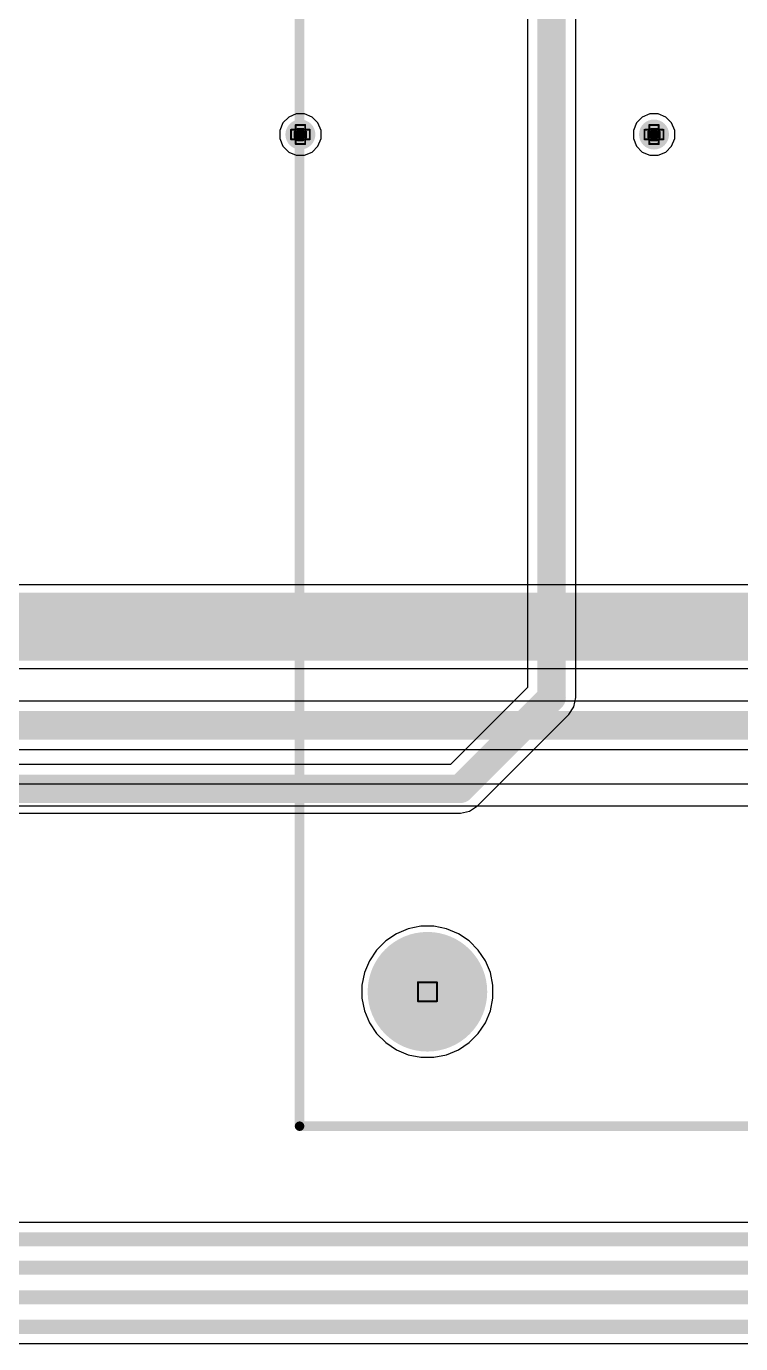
# Model space of a CAD drawing. Header units: inches. Extents: x -7 to 5163, y -3 to 5149.
# Drawn here: x 40.18 to 59.32, y 63.22 to 98.5 of the extents above; entities that cross this region are included whole.
import ezdxf

# ---------------------------------------------------------------- set-up
doc = ezdxf.new("R2010")
doc.units = ezdxf.units.IN
for name, color, linetype in [('Bottom Layer', 5, 'Continuous'), ('Bottom Solder', 6, 'Continuous'), ('Drill Drawing', 1, 'Continuous'), ('GND', 76, 'Continuous'), ('Multi-Layer', 9, 'Continuous'), ('Pad Holes', 156, 'Continuous'), ('PWR', 16, 'Continuous'), ('Top Layer', 1, 'Continuous'), ('Top Overlay', 2, 'Continuous'), ('Top Solder', 216, 'Continuous'), ('Via Holes', 16, 'Continuous')]:
    doc.layers.add(name, color=color, linetype=linetype)

msp = doc.modelspace()

# ---------------------------------------------------------------- hatches: boundary and pattern name
at = {"layer": 'Bottom Layer'}
h = msp.add_hatch(color=5, dxfattribs=at)
edge = h.paths.add_edge_path()
edge.add_arc((47.523, 95.606), 0.3, 0, 360)
h = msp.add_hatch(color=5, dxfattribs=at)
edge = h.paths.add_edge_path()
edge.add_arc((56.998, 95.606), 0.3, 0, 360)
msp.add_hatch(color=5, dxfattribs=at).paths.add_polyline_path([(9.55, 81.509), (86.462, 81.509), (86.462, 83.333), (9.55, 83.333)])
h = msp.add_hatch(color=5, dxfattribs=at)
edge = h.paths.add_edge_path()
edge.add_arc((50.927, 72.644), 1.5, 0, 360)
at = {"layer": 'Bottom Solder'}
h = msp.add_hatch(color=6, dxfattribs=at)
edge = h.paths.add_edge_path()
edge.add_arc((47.523, 95.606), 0.402, 0, 360)
h = msp.add_hatch(color=6, dxfattribs=at)
edge = h.paths.add_edge_path()
edge.add_arc((56.998, 95.606), 0.402, 0, 360)
h = msp.add_hatch(color=6, dxfattribs=at)
edge = h.paths.add_edge_path()
edge.add_arc((50.927, 72.644), 1.602, 0, 360)
at = {"layer": 'GND'}
h = msp.add_hatch(color=76, dxfattribs=at)
edge = h.paths.add_edge_path()
edge.add_arc((47.523, 95.606), 0.3, 0, 360)
h = msp.add_hatch(color=76, dxfattribs=at)
edge = h.paths.add_edge_path()
edge.add_arc((56.998, 95.606), 0.3, 0, 360)
h = msp.add_hatch(color=76, dxfattribs=at)
edge = h.paths.add_edge_path()
edge.add_arc((50.927, 72.644), 1.5, 0, 360)
at = {"layer": 'Multi-Layer'}
h = msp.add_hatch(color=9, dxfattribs=at)
edge = h.paths.add_edge_path()
edge.add_arc((50.927, 72.644), 1.5, 0, 360)
at = {"layer": 'Pad Holes'}
h = msp.add_hatch(color=7, dxfattribs=at)
edge = h.paths.add_edge_path()
edge.add_arc((50.927, 72.644), 1.5, 0, 360)
at = {"layer": 'PWR'}
h = msp.add_hatch(color=16, dxfattribs=at)
edge = h.paths.add_edge_path()
edge.add_arc((47.523, 95.606), 0.3, 0, 360)
h = msp.add_hatch(color=16, dxfattribs=at)
edge = h.paths.add_edge_path()
edge.add_arc((56.998, 95.606), 0.3, 0, 360)
h = msp.add_hatch(color=16, dxfattribs=at)
edge = h.paths.add_edge_path()
edge.add_arc((50.927, 72.644), 1.5, 0, 360)
at = {"layer": 'Top Layer'}
h = msp.add_hatch(color=1, dxfattribs=at)
edge = h.paths.add_edge_path()
edge.add_arc((47.523, 95.606), 0.3, 0, 360)
h = msp.add_hatch(color=1, dxfattribs=at)
edge = h.paths.add_edge_path()
edge.add_arc((56.998, 95.606), 0.3, 0, 360)
h = msp.add_hatch(color=1, dxfattribs=at)
edge = h.paths.add_edge_path()
edge.add_arc((50.927, 72.644), 1.5, 0, 360)
at = {"layer": 'Top Solder'}
h = msp.add_hatch(color=216, dxfattribs=at)
edge = h.paths.add_edge_path()
edge.add_arc((47.523, 95.606), 0.402, 0, 360)
h = msp.add_hatch(color=216, dxfattribs=at)
edge = h.paths.add_edge_path()
edge.add_arc((56.998, 95.606), 0.402, 0, 360)
h = msp.add_hatch(color=216, dxfattribs=at)
edge = h.paths.add_edge_path()
edge.add_arc((50.927, 72.644), 1.602, 0, 360)
at = {"layer": 'Via Holes'}
h = msp.add_hatch(color=7, dxfattribs=at)
edge = h.paths.add_edge_path()
edge.add_arc((47.523, 95.606), 0.15, 0, 360)
h = msp.add_hatch(color=7, dxfattribs=at)
edge = h.paths.add_edge_path()
edge.add_arc((56.998, 95.606), 0.15, 0, 360)

# ---------------------------------------------------------------- linework, layer by layer
at = {"layer": 'Bottom Layer'}
for p, q in [((86.462, 83.54), (11.776, 83.54)), ((18.893, 81.301), (86.462, 81.301)), ((88.488, 80.429), (8.879, 80.429)), ((13.716, 79.134), (88.756, 79.134)), ((50.096, 74.198), (49.809, 74.006)), ((50.415, 74.331), (50.096, 74.198)), ((50.754, 74.398), (50.415, 74.331)), ((51.1, 74.398), (50.754, 74.398)), ((51.439, 74.331), (51.1, 74.398)), ((51.758, 74.198), (51.439, 74.331)), ((52.045, 74.006), (51.758, 74.198)), ((49.565, 73.762), (49.373, 73.475)), ((49.809, 74.006), (49.565, 73.762)), ((52.289, 73.762), (52.045, 74.006)), ((52.481, 73.475), (52.289, 73.762)), ((49.373, 73.475), (49.24, 73.156)), ((52.614, 73.156), (52.481, 73.475)), ((49.24, 73.156), (49.173, 72.817)), ((52.681, 72.817), (52.614, 73.156)), ((49.173, 72.817), (49.173, 72.471)), ((52.681, 72.471), (52.681, 72.817)), ((49.173, 72.471), (49.24, 72.132)), ((52.614, 72.132), (52.681, 72.471)), ((49.24, 72.132), (49.373, 71.813)), ((52.481, 71.813), (52.614, 72.132)), ((49.373, 71.813), (49.565, 71.526)), ((52.289, 71.526), (52.481, 71.813)), ((49.565, 71.526), (49.809, 71.282)), ((49.809, 71.282), (50.096, 71.09)), ((51.758, 71.09), (52.045, 71.282)), ((52.045, 71.282), (52.289, 71.526)), ((50.096, 71.09), (50.415, 70.957)), ((50.415, 70.957), (50.754, 70.89)), ((51.1, 70.89), (51.439, 70.957)), ((51.439, 70.957), (51.758, 71.09)), ((50.754, 70.89), (51.1, 70.89))]:
    msp.add_line(p, q, dxfattribs=at)
msp.add_lwpolyline([(8.611, 79.781, 0.762, 0.762, 0), (88.756, 79.781, 0.762, 0.762, 0)], format="xyseb", dxfattribs=at)
at = {"layer": 'Drill Drawing'}
for points in [[(47.269, 95.479, 0.0508, 0.0508, 0), (47.269, 95.733, 0.0508, 0.0508, 0)], [(47.269, 95.733, 0.0508, 0.0508, 0), (47.396, 95.733, 0.0508, 0.0508, 0)], [(47.371, 95.529, 0.0508, 0.0508, 0), (47.371, 95.682, 0.0508, 0.0508, 0)], [(47.371, 95.682, 0.0508, 0.0508, 0), (47.447, 95.682, 0.0508, 0.0508, 0)], [(47.396, 95.733, 0.0508, 0.0508, 0), (47.396, 95.86, 0.0508, 0.0508, 0)], [(47.396, 95.86, 0.0508, 0.0508, 0), (47.65, 95.86, 0.0508, 0.0508, 0)], [(47.447, 95.682, 0.0508, 0.0508, 0), (47.447, 95.758, 0.0508, 0.0508, 0)], [(47.447, 95.758, 0.0508, 0.0508, 0), (47.6, 95.758, 0.0508, 0.0508, 0)], [(47.6, 95.682, 0.0508, 0.0508, 0), (47.6, 95.758, 0.0508, 0.0508, 0)], [(47.6, 95.682, 0.0508, 0.0508, 0), (47.676, 95.682, 0.0508, 0.0508, 0)], [(47.65, 95.733, 0.0508, 0.0508, 0), (47.65, 95.86, 0.0508, 0.0508, 0)], [(47.65, 95.733, 0.0508, 0.0508, 0), (47.777, 95.733, 0.0508, 0.0508, 0)], [(47.676, 95.529, 0.0508, 0.0508, 0), (47.676, 95.682, 0.0508, 0.0508, 0)], [(47.777, 95.479, 0.0508, 0.0508, 0), (47.777, 95.733, 0.0508, 0.0508, 0)], [(56.744, 95.479, 0.0508, 0.0508, 0), (56.744, 95.733, 0.0508, 0.0508, 0)], [(56.744, 95.733, 0.0508, 0.0508, 0), (56.871, 95.733, 0.0508, 0.0508, 0)], [(56.845, 95.529, 0.0508, 0.0508, 0), (56.845, 95.682, 0.0508, 0.0508, 0)], [(56.845, 95.682, 0.0508, 0.0508, 0), (56.921, 95.682, 0.0508, 0.0508, 0)], [(56.871, 95.733, 0.0508, 0.0508, 0), (56.871, 95.86, 0.0508, 0.0508, 0)], [(56.871, 95.86, 0.0508, 0.0508, 0), (57.125, 95.86, 0.0508, 0.0508, 0)], [(56.921, 95.682, 0.0508, 0.0508, 0), (56.921, 95.758, 0.0508, 0.0508, 0)], [(56.921, 95.758, 0.0508, 0.0508, 0), (57.074, 95.758, 0.0508, 0.0508, 0)], [(57.074, 95.682, 0.0508, 0.0508, 0), (57.074, 95.758, 0.0508, 0.0508, 0)], [(57.074, 95.682, 0.0508, 0.0508, 0), (57.15, 95.682, 0.0508, 0.0508, 0)], [(57.125, 95.733, 0.0508, 0.0508, 0), (57.125, 95.86, 0.0508, 0.0508, 0)], [(57.125, 95.733, 0.0508, 0.0508, 0), (57.252, 95.733, 0.0508, 0.0508, 0)], [(57.15, 95.529, 0.0508, 0.0508, 0), (57.15, 95.682, 0.0508, 0.0508, 0)], [(57.252, 95.479, 0.0508, 0.0508, 0), (57.252, 95.733, 0.0508, 0.0508, 0)], [(47.269, 95.479, 0.0508, 0.0508, 0), (47.396, 95.479, 0.0508, 0.0508, 0)], [(47.371, 95.529, 0.0508, 0.0508, 0), (47.447, 95.529, 0.0508, 0.0508, 0)], [(47.396, 95.352, 0.0508, 0.0508, 0), (47.396, 95.479, 0.0508, 0.0508, 0)], [(47.396, 95.352, 0.0508, 0.0508, 0), (47.65, 95.352, 0.0508, 0.0508, 0)], [(47.447, 95.453, 0.0508, 0.0508, 0), (47.447, 95.529, 0.0508, 0.0508, 0)], [(47.447, 95.453, 0.0508, 0.0508, 0), (47.6, 95.453, 0.0508, 0.0508, 0)], [(47.6, 95.529, 0.0508, 0.0508, 0), (47.676, 95.529, 0.0508, 0.0508, 0)], [(47.6, 95.453, 0.0508, 0.0508, 0), (47.6, 95.529, 0.0508, 0.0508, 0)], [(47.65, 95.479, 0.0508, 0.0508, 0), (47.777, 95.479, 0.0508, 0.0508, 0)], [(47.65, 95.352, 0.0508, 0.0508, 0), (47.65, 95.479, 0.0508, 0.0508, 0)], [(56.744, 95.479, 0.0508, 0.0508, 0), (56.871, 95.479, 0.0508, 0.0508, 0)], [(56.845, 95.529, 0.0508, 0.0508, 0), (56.921, 95.529, 0.0508, 0.0508, 0)], [(56.871, 95.352, 0.0508, 0.0508, 0), (56.871, 95.479, 0.0508, 0.0508, 0)], [(56.871, 95.352, 0.0508, 0.0508, 0), (57.125, 95.352, 0.0508, 0.0508, 0)], [(56.921, 95.453, 0.0508, 0.0508, 0), (56.921, 95.529, 0.0508, 0.0508, 0)], [(56.921, 95.453, 0.0508, 0.0508, 0), (57.074, 95.453, 0.0508, 0.0508, 0)], [(57.074, 95.529, 0.0508, 0.0508, 0), (57.15, 95.529, 0.0508, 0.0508, 0)], [(57.074, 95.453, 0.0508, 0.0508, 0), (57.074, 95.529, 0.0508, 0.0508, 0)], [(57.125, 95.479, 0.0508, 0.0508, 0), (57.252, 95.479, 0.0508, 0.0508, 0)], [(57.125, 95.352, 0.0508, 0.0508, 0), (57.125, 95.479, 0.0508, 0.0508, 0)], [(50.673, 72.898, 0.0508, 0.0508, 0), (51.181, 72.898, 0.0508, 0.0508, 0)], [(50.673, 72.39, 0.0508, 0.0508, 0), (50.673, 72.898, 0.0508, 0.0508, 0)], [(51.181, 72.39, 0.0508, 0.0508, 0), (51.181, 72.898, 0.0508, 0.0508, 0)], [(50.673, 72.39, 0.0508, 0.0508, 0), (51.181, 72.39, 0.0508, 0.0508, 0)]]:
    msp.add_lwpolyline(points, format="xyseb", dxfattribs=at)
for points in [[(47.257, 95.733, 0.0254, 0.0254, 1), (47.282, 95.733, 0.0254, 0.0254, 1)], [(47.257, 95.733, 0.0254, 0.0254, 1), (47.282, 95.733, 0.0254, 0.0254, 1)], [(47.358, 95.682, 0.0254, 0.0254, 1), (47.384, 95.682, 0.0254, 0.0254, 1)], [(47.358, 95.682, 0.0254, 0.0254, 1), (47.384, 95.682, 0.0254, 0.0254, 1)], [(47.384, 95.86, 0.0254, 0.0254, 1), (47.409, 95.86, 0.0254, 0.0254, 1)], [(47.384, 95.86, 0.0254, 0.0254, 1), (47.409, 95.86, 0.0254, 0.0254, 1)], [(47.384, 95.733, 0.0254, 0.0254, 1), (47.409, 95.733, 0.0254, 0.0254, 1)], [(47.384, 95.733, 0.0254, 0.0254, 1), (47.409, 95.733, 0.0254, 0.0254, 1)], [(47.434, 95.758, 0.0254, 0.0254, 1), (47.46, 95.758, 0.0254, 0.0254, 1)], [(47.434, 95.758, 0.0254, 0.0254, 1), (47.46, 95.758, 0.0254, 0.0254, 1)], [(47.434, 95.682, 0.0254, 0.0254, 1), (47.46, 95.682, 0.0254, 0.0254, 1)], [(47.434, 95.682, 0.0254, 0.0254, 1), (47.46, 95.682, 0.0254, 0.0254, 1)], [(47.587, 95.758, 0.0254, 0.0254, 1), (47.612, 95.758, 0.0254, 0.0254, 1)], [(47.587, 95.758, 0.0254, 0.0254, 1), (47.612, 95.758, 0.0254, 0.0254, 1)], [(47.587, 95.682, 0.0254, 0.0254, 1), (47.612, 95.682, 0.0254, 0.0254, 1)], [(47.587, 95.682, 0.0254, 0.0254, 1), (47.612, 95.682, 0.0254, 0.0254, 1)], [(47.638, 95.86, 0.0254, 0.0254, 1), (47.663, 95.86, 0.0254, 0.0254, 1)], [(47.638, 95.86, 0.0254, 0.0254, 1), (47.663, 95.86, 0.0254, 0.0254, 1)], [(47.638, 95.733, 0.0254, 0.0254, 1), (47.663, 95.733, 0.0254, 0.0254, 1)], [(47.638, 95.733, 0.0254, 0.0254, 1), (47.663, 95.733, 0.0254, 0.0254, 1)], [(47.663, 95.682, 0.0254, 0.0254, 1), (47.688, 95.682, 0.0254, 0.0254, 1)], [(47.663, 95.682, 0.0254, 0.0254, 1), (47.688, 95.682, 0.0254, 0.0254, 1)], [(47.765, 95.733, 0.0254, 0.0254, 1), (47.79, 95.733, 0.0254, 0.0254, 1)], [(47.765, 95.733, 0.0254, 0.0254, 1), (47.79, 95.733, 0.0254, 0.0254, 1)], [(56.731, 95.733, 0.0254, 0.0254, 1), (56.756, 95.733, 0.0254, 0.0254, 1)], [(56.731, 95.733, 0.0254, 0.0254, 1), (56.756, 95.733, 0.0254, 0.0254, 1)], [(56.832, 95.682, 0.0254, 0.0254, 1), (56.858, 95.682, 0.0254, 0.0254, 1)], [(56.832, 95.682, 0.0254, 0.0254, 1), (56.858, 95.682, 0.0254, 0.0254, 1)], [(56.858, 95.86, 0.0254, 0.0254, 1), (56.883, 95.86, 0.0254, 0.0254, 1)], [(56.858, 95.86, 0.0254, 0.0254, 1), (56.883, 95.86, 0.0254, 0.0254, 1)], [(56.858, 95.733, 0.0254, 0.0254, 1), (56.883, 95.733, 0.0254, 0.0254, 1)], [(56.858, 95.733, 0.0254, 0.0254, 1), (56.883, 95.733, 0.0254, 0.0254, 1)], [(56.909, 95.758, 0.0254, 0.0254, 1), (56.934, 95.758, 0.0254, 0.0254, 1)], [(56.909, 95.758, 0.0254, 0.0254, 1), (56.934, 95.758, 0.0254, 0.0254, 1)], [(56.909, 95.682, 0.0254, 0.0254, 1), (56.934, 95.682, 0.0254, 0.0254, 1)], [(56.909, 95.682, 0.0254, 0.0254, 1), (56.934, 95.682, 0.0254, 0.0254, 1)], [(57.061, 95.758, 0.0254, 0.0254, 1), (57.087, 95.758, 0.0254, 0.0254, 1)], [(57.061, 95.758, 0.0254, 0.0254, 1), (57.087, 95.758, 0.0254, 0.0254, 1)], [(57.061, 95.682, 0.0254, 0.0254, 1), (57.087, 95.682, 0.0254, 0.0254, 1)], [(57.061, 95.682, 0.0254, 0.0254, 1), (57.087, 95.682, 0.0254, 0.0254, 1)], [(57.112, 95.86, 0.0254, 0.0254, 1), (57.137, 95.86, 0.0254, 0.0254, 1)], [(57.112, 95.86, 0.0254, 0.0254, 1), (57.137, 95.86, 0.0254, 0.0254, 1)], [(57.112, 95.733, 0.0254, 0.0254, 1), (57.137, 95.733, 0.0254, 0.0254, 1)], [(57.112, 95.733, 0.0254, 0.0254, 1), (57.137, 95.733, 0.0254, 0.0254, 1)], [(57.137, 95.682, 0.0254, 0.0254, 1), (57.163, 95.682, 0.0254, 0.0254, 1)], [(57.137, 95.682, 0.0254, 0.0254, 1), (57.163, 95.682, 0.0254, 0.0254, 1)], [(57.239, 95.733, 0.0254, 0.0254, 1), (57.264, 95.733, 0.0254, 0.0254, 1)], [(57.239, 95.733, 0.0254, 0.0254, 1), (57.264, 95.733, 0.0254, 0.0254, 1)], [(47.257, 95.479, 0.0254, 0.0254, 1), (47.282, 95.479, 0.0254, 0.0254, 1)], [(47.257, 95.479, 0.0254, 0.0254, 1), (47.282, 95.479, 0.0254, 0.0254, 1)], [(47.358, 95.529, 0.0254, 0.0254, 1), (47.384, 95.529, 0.0254, 0.0254, 1)], [(47.358, 95.529, 0.0254, 0.0254, 1), (47.384, 95.529, 0.0254, 0.0254, 1)], [(47.384, 95.479, 0.0254, 0.0254, 1), (47.409, 95.479, 0.0254, 0.0254, 1)], [(47.384, 95.479, 0.0254, 0.0254, 1), (47.409, 95.479, 0.0254, 0.0254, 1)], [(47.384, 95.352, 0.0254, 0.0254, 1), (47.409, 95.352, 0.0254, 0.0254, 1)], [(47.384, 95.352, 0.0254, 0.0254, 1), (47.409, 95.352, 0.0254, 0.0254, 1)], [(47.434, 95.529, 0.0254, 0.0254, 1), (47.46, 95.529, 0.0254, 0.0254, 1)], [(47.434, 95.529, 0.0254, 0.0254, 1), (47.46, 95.529, 0.0254, 0.0254, 1)], [(47.434, 95.453, 0.0254, 0.0254, 1), (47.46, 95.453, 0.0254, 0.0254, 1)], [(47.434, 95.453, 0.0254, 0.0254, 1), (47.46, 95.453, 0.0254, 0.0254, 1)], [(47.587, 95.529, 0.0254, 0.0254, 1), (47.612, 95.529, 0.0254, 0.0254, 1)], [(47.587, 95.529, 0.0254, 0.0254, 1), (47.612, 95.529, 0.0254, 0.0254, 1)], [(47.587, 95.453, 0.0254, 0.0254, 1), (47.612, 95.453, 0.0254, 0.0254, 1)], [(47.587, 95.453, 0.0254, 0.0254, 1), (47.612, 95.453, 0.0254, 0.0254, 1)], [(47.638, 95.479, 0.0254, 0.0254, 1), (47.663, 95.479, 0.0254, 0.0254, 1)], [(47.638, 95.479, 0.0254, 0.0254, 1), (47.663, 95.479, 0.0254, 0.0254, 1)], [(47.638, 95.352, 0.0254, 0.0254, 1), (47.663, 95.352, 0.0254, 0.0254, 1)], [(47.638, 95.352, 0.0254, 0.0254, 1), (47.663, 95.352, 0.0254, 0.0254, 1)], [(47.663, 95.529, 0.0254, 0.0254, 1), (47.688, 95.529, 0.0254, 0.0254, 1)], [(47.663, 95.529, 0.0254, 0.0254, 1), (47.688, 95.529, 0.0254, 0.0254, 1)], [(47.765, 95.479, 0.0254, 0.0254, 1), (47.79, 95.479, 0.0254, 0.0254, 1)], [(47.765, 95.479, 0.0254, 0.0254, 1), (47.79, 95.479, 0.0254, 0.0254, 1)], [(56.731, 95.479, 0.0254, 0.0254, 1), (56.756, 95.479, 0.0254, 0.0254, 1)], [(56.731, 95.479, 0.0254, 0.0254, 1), (56.756, 95.479, 0.0254, 0.0254, 1)], [(56.832, 95.529, 0.0254, 0.0254, 1), (56.858, 95.529, 0.0254, 0.0254, 1)], [(56.832, 95.529, 0.0254, 0.0254, 1), (56.858, 95.529, 0.0254, 0.0254, 1)], [(56.858, 95.479, 0.0254, 0.0254, 1), (56.883, 95.479, 0.0254, 0.0254, 1)], [(56.858, 95.479, 0.0254, 0.0254, 1), (56.883, 95.479, 0.0254, 0.0254, 1)], [(56.858, 95.352, 0.0254, 0.0254, 1), (56.883, 95.352, 0.0254, 0.0254, 1)], [(56.858, 95.352, 0.0254, 0.0254, 1), (56.883, 95.352, 0.0254, 0.0254, 1)], [(56.909, 95.529, 0.0254, 0.0254, 1), (56.934, 95.529, 0.0254, 0.0254, 1)], [(56.909, 95.529, 0.0254, 0.0254, 1), (56.934, 95.529, 0.0254, 0.0254, 1)], [(56.909, 95.453, 0.0254, 0.0254, 1), (56.934, 95.453, 0.0254, 0.0254, 1)], [(56.909, 95.453, 0.0254, 0.0254, 1), (56.934, 95.453, 0.0254, 0.0254, 1)], [(57.061, 95.529, 0.0254, 0.0254, 1), (57.087, 95.529, 0.0254, 0.0254, 1)], [(57.061, 95.529, 0.0254, 0.0254, 1), (57.087, 95.529, 0.0254, 0.0254, 1)], [(57.061, 95.453, 0.0254, 0.0254, 1), (57.087, 95.453, 0.0254, 0.0254, 1)], [(57.061, 95.453, 0.0254, 0.0254, 1), (57.087, 95.453, 0.0254, 0.0254, 1)], [(57.112, 95.479, 0.0254, 0.0254, 1), (57.137, 95.479, 0.0254, 0.0254, 1)], [(57.112, 95.479, 0.0254, 0.0254, 1), (57.137, 95.479, 0.0254, 0.0254, 1)], [(57.112, 95.352, 0.0254, 0.0254, 1), (57.137, 95.352, 0.0254, 0.0254, 1)], [(57.112, 95.352, 0.0254, 0.0254, 1), (57.137, 95.352, 0.0254, 0.0254, 1)], [(57.137, 95.529, 0.0254, 0.0254, 1), (57.163, 95.529, 0.0254, 0.0254, 1)], [(57.137, 95.529, 0.0254, 0.0254, 1), (57.163, 95.529, 0.0254, 0.0254, 1)], [(57.239, 95.479, 0.0254, 0.0254, 1), (57.264, 95.479, 0.0254, 0.0254, 1)], [(57.239, 95.479, 0.0254, 0.0254, 1), (57.264, 95.479, 0.0254, 0.0254, 1)], [(50.66, 72.898, 0.0254, 0.0254, 1), (50.686, 72.898, 0.0254, 0.0254, 1)], [(50.66, 72.898, 0.0254, 0.0254, 1), (50.686, 72.898, 0.0254, 0.0254, 1)], [(51.168, 72.898, 0.0254, 0.0254, 1), (51.194, 72.898, 0.0254, 0.0254, 1)], [(51.168, 72.898, 0.0254, 0.0254, 1), (51.194, 72.898, 0.0254, 0.0254, 1)], [(50.66, 72.39, 0.0254, 0.0254, 1), (50.686, 72.39, 0.0254, 0.0254, 1)], [(50.66, 72.39, 0.0254, 0.0254, 1), (50.686, 72.39, 0.0254, 0.0254, 1)], [(51.168, 72.39, 0.0254, 0.0254, 1), (51.194, 72.39, 0.0254, 0.0254, 1)], [(51.168, 72.39, 0.0254, 0.0254, 1), (51.194, 72.39, 0.0254, 0.0254, 1)]]:
    msp.add_lwpolyline(points, format="xyseb", close=True, dxfattribs=at)
at = {"layer": 'GND'}
for p, q in [((50.096, 74.198), (49.809, 74.006)), ((50.415, 74.331), (50.096, 74.198)), ((50.754, 74.398), (50.415, 74.331)), ((51.1, 74.398), (50.754, 74.398)), ((51.439, 74.331), (51.1, 74.398)), ((51.758, 74.198), (51.439, 74.331)), ((52.045, 74.006), (51.758, 74.198)), ((49.565, 73.762), (49.373, 73.475)), ((49.809, 74.006), (49.565, 73.762)), ((52.289, 73.762), (52.045, 74.006)), ((52.481, 73.475), (52.289, 73.762)), ((49.373, 73.475), (49.24, 73.156)), ((52.614, 73.156), (52.481, 73.475)), ((49.24, 73.156), (49.173, 72.817)), ((52.681, 72.817), (52.614, 73.156)), ((49.173, 72.817), (49.173, 72.471)), ((52.681, 72.471), (52.681, 72.817)), ((49.173, 72.471), (49.24, 72.132)), ((52.614, 72.132), (52.681, 72.471)), ((49.24, 72.132), (49.373, 71.813)), ((52.481, 71.813), (52.614, 72.132)), ((49.373, 71.813), (49.565, 71.526)), ((52.289, 71.526), (52.481, 71.813)), ((49.565, 71.526), (49.809, 71.282)), ((49.809, 71.282), (50.096, 71.09)), ((51.758, 71.09), (52.045, 71.282)), ((52.045, 71.282), (52.289, 71.526)), ((50.096, 71.09), (50.415, 70.957)), ((50.415, 70.957), (50.754, 70.89)), ((51.1, 70.89), (51.439, 70.957)), ((51.439, 70.957), (51.758, 71.09)), ((50.754, 70.89), (51.1, 70.89))]:
    msp.add_line(p, q, dxfattribs=at)
at = {"layer": 'PWR'}
for p, q in [((47.21, 96.075), (47.054, 95.919)), ((47.413, 96.16), (47.21, 96.075)), ((47.634, 96.16), (47.413, 96.16)), ((47.837, 96.075), (47.634, 96.16)), ((47.993, 95.919), (47.837, 96.075)), ((56.684, 96.075), (56.528, 95.919)), ((56.887, 96.16), (56.684, 96.075)), ((57.108, 96.16), (56.887, 96.16)), ((57.311, 96.075), (57.108, 96.16)), ((57.467, 95.919), (57.311, 96.075)), ((47.054, 95.919), (46.969, 95.716)), ((46.969, 95.716), (46.969, 95.495)), ((48.077, 95.716), (47.993, 95.919)), ((48.077, 95.495), (48.077, 95.716)), ((56.528, 95.919), (56.444, 95.716)), ((56.444, 95.716), (56.444, 95.495)), ((57.552, 95.716), (57.467, 95.919)), ((57.552, 95.495), (57.552, 95.716)), ((46.969, 95.495), (47.054, 95.292)), ((47.054, 95.292), (47.21, 95.136)), ((47.837, 95.136), (47.993, 95.292)), ((47.993, 95.292), (48.077, 95.495)), ((56.444, 95.495), (56.528, 95.292)), ((56.528, 95.292), (56.684, 95.136)), ((57.311, 95.136), (57.467, 95.292)), ((57.467, 95.292), (57.552, 95.495)), ((47.21, 95.136), (47.413, 95.052)), ((47.413, 95.052), (47.634, 95.052)), ((47.634, 95.052), (47.837, 95.136)), ((56.684, 95.136), (56.887, 95.052)), ((56.887, 95.052), (57.108, 95.052)), ((57.108, 95.052), (57.311, 95.136)), ((81.55, 78.207), (19.703, 78.207)), ((13.382, 77.622), (85.391, 77.622)), ((50.096, 74.198), (49.809, 74.006)), ((50.415, 74.331), (50.096, 74.198)), ((50.754, 74.398), (50.415, 74.331)), ((51.1, 74.398), (50.754, 74.398)), ((51.439, 74.331), (51.1, 74.398)), ((51.758, 74.198), (51.439, 74.331)), ((52.045, 74.006), (51.758, 74.198)), ((49.565, 73.762), (49.373, 73.475)), ((49.809, 74.006), (49.565, 73.762)), ((52.289, 73.762), (52.045, 74.006)), ((52.481, 73.475), (52.289, 73.762)), ((49.373, 73.475), (49.24, 73.156)), ((52.614, 73.156), (52.481, 73.475)), ((49.24, 73.156), (49.173, 72.817)), ((52.681, 72.817), (52.614, 73.156)), ((49.173, 72.817), (49.173, 72.471)), ((52.681, 72.471), (52.681, 72.817)), ((49.173, 72.471), (49.24, 72.132)), ((52.614, 72.132), (52.681, 72.471)), ((49.24, 72.132), (49.373, 71.813)), ((52.481, 71.813), (52.614, 72.132)), ((49.373, 71.813), (49.565, 71.526)), ((52.289, 71.526), (52.481, 71.813)), ((49.565, 71.526), (49.809, 71.282)), ((49.809, 71.282), (50.096, 71.09)), ((51.758, 71.09), (52.045, 71.282)), ((52.045, 71.282), (52.289, 71.526)), ((50.096, 71.09), (50.415, 70.957)), ((50.415, 70.957), (50.754, 70.89)), ((51.1, 70.89), (51.439, 70.957)), ((51.439, 70.957), (51.758, 71.09)), ((50.754, 70.89), (51.1, 70.89))]:
    msp.add_line(p, q, dxfattribs=at)
at = {"layer": 'Top Layer'}
for p, q in [((53.607, 109.069), (53.607, 80.793)), ((54.902, 80.525), (54.902, 109.069)), ((53.607, 80.793), (51.541, 78.727)), ((54.853, 80.277), (54.902, 80.525)), ((54.712, 80.067), (54.853, 80.277)), ((52.267, 77.622), (54.712, 80.067)), ((51.541, 78.727), (13.056, 78.727)), ((13.056, 77.432), (51.809, 77.432)), ((51.809, 77.432), (52.057, 77.481)), ((52.057, 77.481), (52.267, 77.622)), ((50.096, 74.198), (49.809, 74.006)), ((50.415, 74.331), (50.096, 74.198)), ((50.754, 74.398), (50.415, 74.331)), ((51.1, 74.398), (50.754, 74.398)), ((51.439, 74.331), (51.1, 74.398)), ((51.758, 74.198), (51.439, 74.331)), ((52.045, 74.006), (51.758, 74.198)), ((49.565, 73.762), (49.373, 73.475)), ((49.809, 74.006), (49.565, 73.762)), ((52.289, 73.762), (52.045, 74.006)), ((52.481, 73.475), (52.289, 73.762)), ((49.373, 73.475), (49.24, 73.156)), ((52.614, 73.156), (52.481, 73.475)), ((49.24, 73.156), (49.173, 72.817)), ((52.681, 72.817), (52.614, 73.156)), ((49.173, 72.817), (49.173, 72.471)), ((52.681, 72.471), (52.681, 72.817)), ((49.173, 72.471), (49.24, 72.132)), ((52.614, 72.132), (52.681, 72.471)), ((49.24, 72.132), (49.373, 71.813)), ((52.481, 71.813), (52.614, 72.132)), ((49.373, 71.813), (49.565, 71.526)), ((52.289, 71.526), (52.481, 71.813)), ((49.565, 71.526), (49.809, 71.282)), ((49.809, 71.282), (50.096, 71.09)), ((51.758, 71.09), (52.045, 71.282)), ((52.045, 71.282), (52.289, 71.526)), ((50.096, 71.09), (50.415, 70.957)), ((50.415, 70.957), (50.754, 70.89)), ((51.1, 70.89), (51.439, 70.957)), ((51.439, 70.957), (51.758, 71.09)), ((50.754, 70.89), (51.1, 70.89)), ((122.963, 66.465), (36.886, 66.465)), ((35.23, 63.218), (121.169, 63.218))]:
    msp.add_line(p, q, dxfattribs=at)
for points in [[(54.254, 109.069, 0.762, 0.762, 0), (54.254, 80.525, 0.762, 0.762, 0)], [(51.809, 78.08, 0.762, 0.762, 0), (54.254, 80.525, 0.762, 0.762, 0)], [(13.056, 78.08, 0.762, 0.762, 0), (51.809, 78.08, 0.762, 0.762, 0)], [(36.698, 66.012, 0.381, 0.381, 0), (122.963, 66.012, 0.381, 0.381, 0)], [(36.157, 65.254, 0.381, 0.381, 0), (122.355, 65.254, 0.381, 0.381, 0)], [(35.697, 64.459, 0.381, 0.381, 0), (121.889, 64.459, 0.381, 0.381, 0)], [(35.23, 63.671, 0.381, 0.381, 0), (121.357, 63.671, 0.381, 0.381, 0)]]:
    msp.add_lwpolyline(points, format="xyseb", dxfattribs=at)
for points in [[(54.064, 80.525, 0.381, 0.381, 1), (54.445, 80.525, 0.381, 0.381, 1)], [(54.064, 80.525, 0.381, 0.381, 1), (54.445, 80.525, 0.381, 0.381, 1)], [(51.618, 78.08, 0.381, 0.381, 1), (51.999, 78.08, 0.381, 0.381, 1)], [(51.618, 78.08, 0.381, 0.381, 1), (51.999, 78.08, 0.381, 0.381, 1)]]:
    msp.add_lwpolyline(points, format="xyseb", close=True, dxfattribs=at)
at = {"layer": 'Top Overlay'}
for points in [[(47.5, 69.043, 0.254, 0.254, 0), (47.5, 111.043, 0.254, 0.254, 0)], [(47.5, 69.043, 0.254, 0.254, 0), (79.5, 69.043, 0.254, 0.254, 0)]]:
    msp.add_lwpolyline(points, format="xyseb", dxfattribs=at)
msp.add_lwpolyline([(47.437, 69.043, 0.127, 0.127, 1), (47.564, 69.043, 0.127, 0.127, 1)], format="xyseb", close=True, dxfattribs=at)
msp.add_lwpolyline([(47.437, 69.043, 0.127, 0.127, 1), (47.564, 69.043, 0.127, 0.127, 1)], format="xyseb", close=True, dxfattribs=at)

doc.saveas('drawing.dxf')
